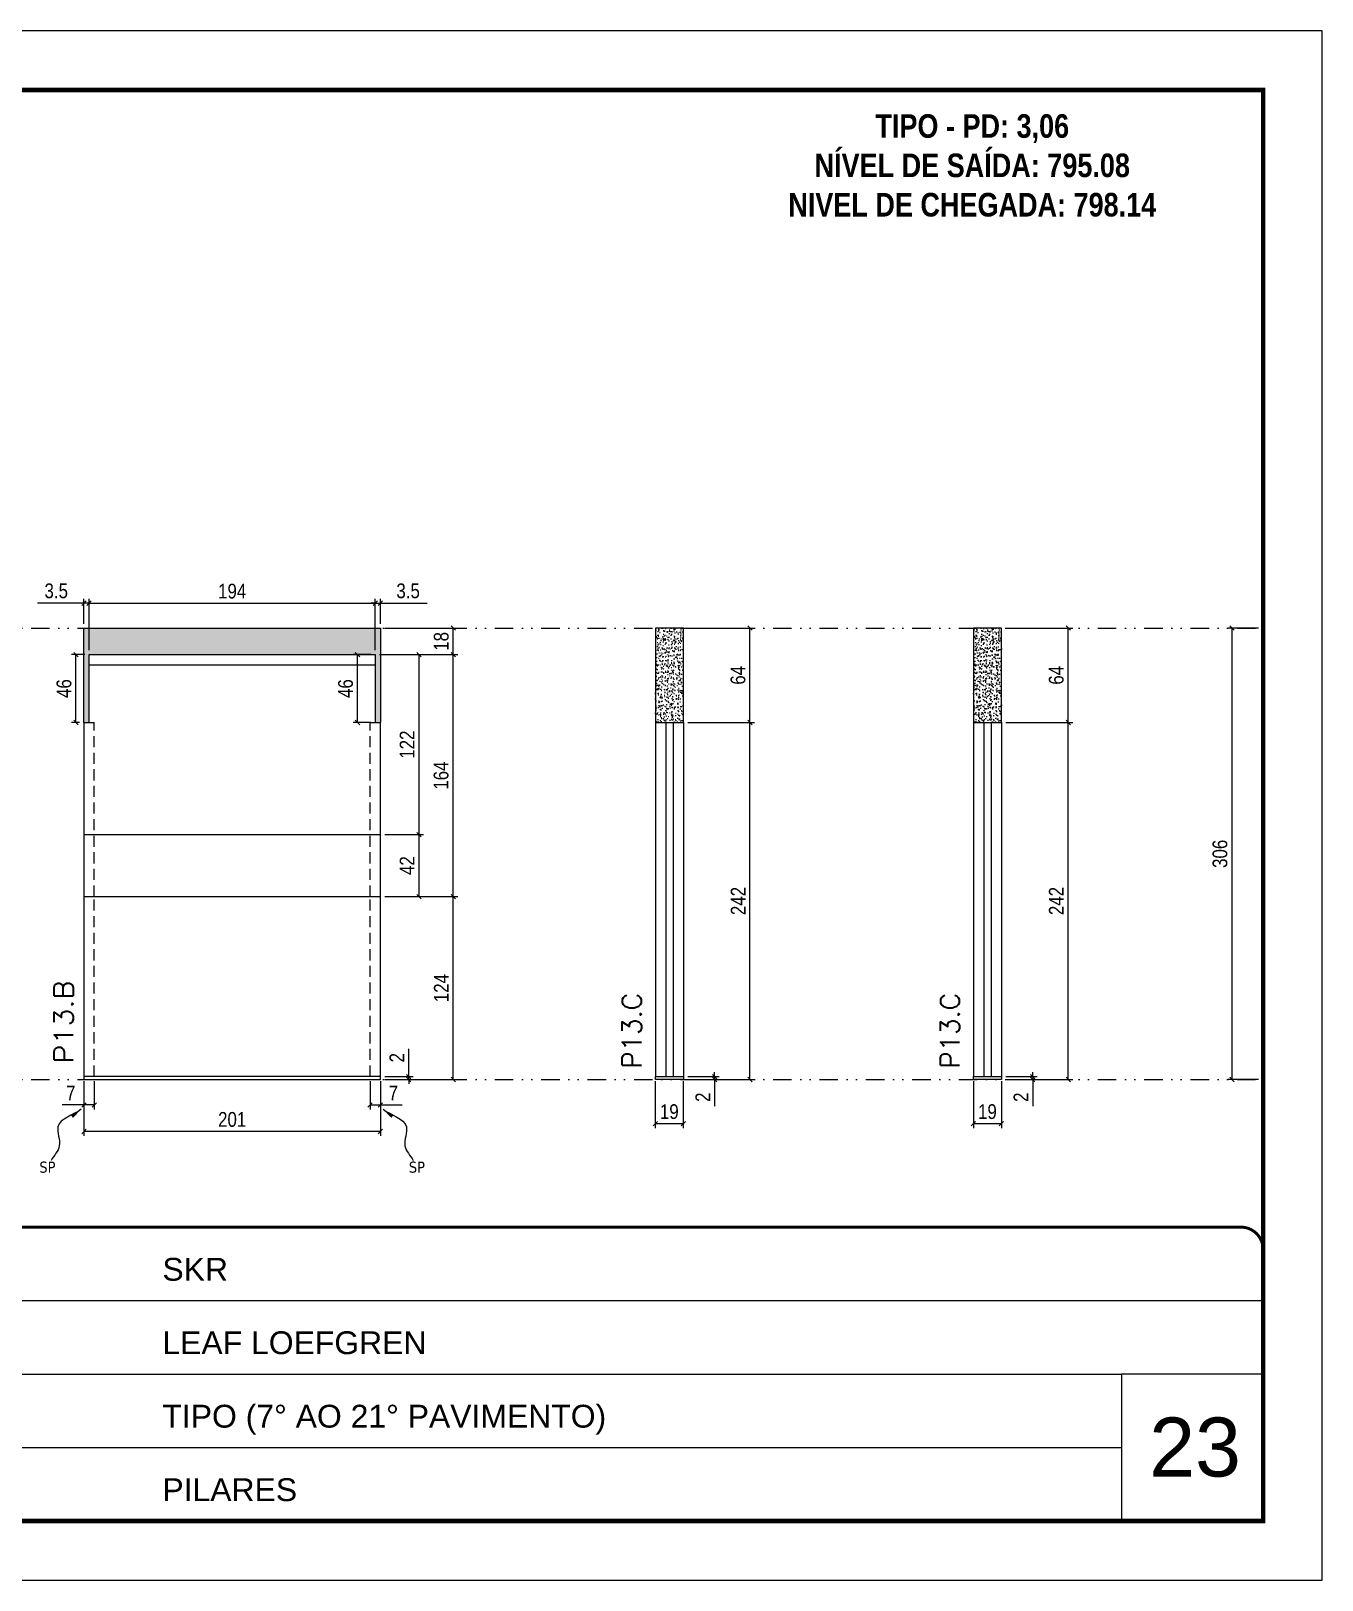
# Model space of a CAD drawing. Extents: x 14400 to 27878, y -21631 to 6985.
# Drawn here: x 18207 to 19082, y 192 to 1242 of the extents above; entities that cross this region are included whole.
import ezdxf

# ---------------------------------------------------------------- set-up
doc = ezdxf.new("R2010")
doc.units = 0
for name, pattern in [('CONTINUO', [0]), ('DASHED', [0.75, 0.5, -0.25]), ('DIVIDE2', [0.625, 0.25, -0.125, 0, -0.125, 0, -0.125]), ('HIDDEN', [0.375, 0.25, -0.125])]:
    doc.linetypes.add(name, pattern=pattern)
for name, color, linetype, lineweight in [('CARIMBO', 255, 'Continuous', 9), ('Folhas', 255, 'Continuous', 9), ('SARRAFO DE PRESSAO', 251, 'DASHED', 9), ('Texto Seção', 7, 'Continuous', 15)]:
    doc.layers.add(name, color=color, linetype=linetype, lineweight=lineweight)
for name, color, linetype in [('COTA', 241, 'Continuous'), ('NOMENCLATURA', 7, 'Continuous'), ('Nível', 160, 'Continuous'), ('Painéis', 200, 'Continuous'), ('SARR_2.2x7', 40, 'Continuous'), ('Sarrafo de Pressão', 42, 'HIDDEN'), ('texto', 7, 'Continuous')]:
    doc.layers.add(name, color=color, linetype=linetype)
doc.styles.add('ARIAL', font='arial.ttf')
doc.styles.add('COTA TECNICA', font='techl___.ttf', dxfattribs={"height": 10})
doc.styles.add('COTA TECNICA-50', font='techl___.ttf', dxfattribs={"height": 10})
doc.styles.add('REGUA-120', font='ROMANS.shx', dxfattribs={"height": 15})
doc.styles.add('ROMANC', font='techb___.ttf', dxfattribs={"height": 2.5})
doc.styles.get("Standard").update_dxf_attribs({"font": 'arial.ttf'})
doc.dimstyles.new('COTA PAINEL-50', dxfattribs={"dimtxt": 10, "dimasz": 3, "dimexe": 3, "dimexo": 3, "dimgap": 3, "dimtad": 1, "dimdec": 1, "dimzin": 12, "dimdsep": 46, "dimtxsty": 'COTA TECNICA-50', "dimblk1": 'OBLIQUE', "dimblk2": 'OBLIQUE', "dimsah": 1, "dimcen": 0.9, "dimclrd": 4, "dimclre": 4, "dimclrt": 240, "dimadec": 1, "dimazin": 3, "dimtfac": 1, "dimtdec": 1, "dimtmove": 0, "dimatfit": 3, "dimfxl": 1, "dimtolj": 1, "dimtzin": 12, "dimarcsym": 0})
doc.dimstyles.new('PAINEL', dxfattribs={"dimtxt": 10, "dimasz": 3, "dimexe": 3, "dimexo": 3, "dimgap": 3, "dimtad": 1, "dimdec": 1, "dimzin": 12, "dimdsep": 46, "dimtxsty": 'COTA TECNICA', "dimblk1": 'OBLIQUE', "dimblk2": 'OBLIQUE', "dimsah": 1, "dimcen": 0.9, "dimclrd": 4, "dimclre": 4, "dimclrt": 240, "dimadec": 1, "dimazin": 3, "dimtfac": 1, "dimtdec": 1, "dimtmove": 0, "dimatfit": 3, "dimfxl": 1, "dimtolj": 1, "dimtzin": 12, "dimarcsym": 0})
doc.dimstyles.get("Standard").update_dxf_attribs({"dimtxt": 0.18, "dimasz": 0.18, "dimexe": 0.18, "dimexo": 0.0625, "dimgap": 0.09, "dimtad": 0, "dimtih": 1, "dimtoh": 1, "dimdec": 4, "dimzin": 0, "dimdsep": 46, "dimtxsty": 'Standard', "dimcen": 0.09, "dimadec": 0, "dimazin": 0, "dimtfac": 1, "dimtdec": 4, "dimtofl": 0, "dimtmove": 0, "dimatfit": 3, "dimfxl": 1, "dimtolj": 1, "dimtzin": 0, "dimarcsym": 0})

# ---------------------------------------------------------------- blocks, each defined once
blk = doc.blocks.new('9999999999')
at = {"color": 30, "linetype": 'CONTINUO'}
for p, q in [((98564.6, 34379.6), (99584, 34379.6)), ((98564.6, 34329.8), (99488, 34329.8)), ((99584, 34329.8), (99488, 34329.8)), ((99488, 34329.8), (99488, 34230.2)), ((98564.6, 34280), (99488, 34280))]:
    blk.add_line(p, q, dxfattribs=at)
at = {"color": 30, "linetype": 'CONTINUO', "const_width": 2}
blk.add_lwpolyline([(99584, 34230.2), (99584, 34414.4, 0.414214), (99569, 34429.4), (98229, 34429.4, 0.414214), (98214, 34414.4), (98214, 34245.2, 0.414214), (98229, 34230.2), (99584, 34230.2)], format="xyb", dxfattribs=at)
at = {"layer": 'Folhas'}
blk.add_lwpolyline([(98139, 34190.2), (99624, 34190.2), (99624, 35240.2), (98139, 35240.2)], close=True, dxfattribs=at)
at = {"layer": 'Folhas', "color": 30, "const_width": 3}
blk.add_lwpolyline([(98214, 34230.2), (99584, 34230.2), (99584, 35200.2), (98214, 35200.2)], close=True, dxfattribs=at)
at = {"color": 7, "linetype": 'Continuous', "ltscale": 5, "style": 'ARIAL'}
for s, height, p in [('SKR', 15.48, (98837.7, 34393.1)), ('LEAF LOEFGREN', 15.483, (98837.7, 34343.3)), ('TIPO (7° AO 21° PAVIMENTO)', 15.483, (98837.7, 34293.5)), ('PILARES', 15.48, (98837.7, 34243.7))]:
    blk.add_text(s, height=height, dxfattribs=at).set_placement(p)
blk = doc.blocks.new('_Oblique')
at = {"color": 0, "linetype": 'ByBlock', "lineweight": -2}
blk.add_line((-0.5, -0.5), (0.5, 0.5), dxfattribs=at)
blk = doc.blocks.new('*D1649')
at = {"layer": 'COTA', "color": 4, "lineweight": -2, "transparency": 16777216}
for p, q in [((18629.9, 530.1), (18629.9, 498.2)), ((18648.9, 530.1), (18648.9, 498.2)), ((18629.9, 501.2), (18648.9, 501.2))]:
    blk.add_line(p, q, dxfattribs=at)
at = {"layer": 'Defpoints', "color": 0, "transparency": 16777216}
for p in [(18629.9, 533.1), (18648.9, 533.1), (18648.9, 501.2)]:
    blk.add_point(p, dxfattribs=at)
at = {"layer": 'COTA', "color": 4, "lineweight": -2, "transparency": 16777216, "xscale": 3, "yscale": 3, "zscale": 3, "rotation": 180}
blk.add_blockref('_Oblique', (18629.9, 501.2), dxfattribs=at)
at = {"layer": 'COTA', "color": 4, "lineweight": -2, "transparency": 16777216, "xscale": 3, "yscale": 3, "zscale": 3}
blk.add_blockref('_Oblique', (18648.9, 501.2), dxfattribs=at)
at = {"layer": 'COTA', "color": 240, "transparency": 16777216, "insert": (18639.4, 509.3), "char_height": 10, "attachment_point": 5, "style": 'COTA TECNICA'}
blk.add_mtext('\\A1;19', dxfattribs=at)
blk = doc.blocks.new('*D1650')
at = {"layer": 'COTA', "color": 4, "lineweight": -2, "transparency": 16777216}
for p, q in [((18670.1, 533.1), (18670.1, 536.1)), ((18651.9, 533.1), (18673.1, 533.1)), ((18651.9, 531.1), (18673.1, 531.1)), ((18670.1, 533.1), (18670.1, 531.1)), ((18670.1, 531.1), (18670.1, 513))]:
    blk.add_line(p, q, dxfattribs=at)
at = {"layer": 'Defpoints', "color": 0, "transparency": 16777216}
for p in [(18648.9, 533.1), (18648.9, 531.1), (18670.1, 533.1)]:
    blk.add_point(p, dxfattribs=at)
at = {"layer": 'COTA', "color": 4, "lineweight": -2, "transparency": 16777216, "xscale": 3, "yscale": 3, "zscale": 3}
for p, rotation in [((18670.1, 533.1), 270), ((18670.1, 531.1), 90)]:
    blk.add_blockref('_Oblique', p, dxfattribs=dict(at, rotation=rotation))
at = {"layer": 'COTA', "color": 240, "transparency": 16777216, "insert": (18662.1, 519.1), "char_height": 10, "attachment_point": 5, "rotation": 90, "style": 'COTA TECNICA-50'}
blk.add_mtext('\\A1;2', dxfattribs=at)
blk = doc.blocks.new('*D1651')
at = {"layer": 'COTA', "color": 4, "lineweight": -2, "transparency": 16777216}
for p, q in [((18651.9, 773.1), (18697.1, 773.1)), ((18694.1, 531.1), (18694.1, 773.1)), ((18651.9, 531.1), (18697.1, 531.1))]:
    blk.add_line(p, q, dxfattribs=at)
at = {"layer": 'Defpoints', "color": 0, "transparency": 16777216}
for p in [(18648.9, 773.1), (18694.1, 773.1), (18648.9, 531.1)]:
    blk.add_point(p, dxfattribs=at)
at = {"layer": 'COTA', "color": 4, "lineweight": -2, "transparency": 16777216, "xscale": 3, "yscale": 3, "zscale": 3}
for p, rotation in [((18694.1, 773.1), 90), ((18694.1, 531.1), 270)]:
    blk.add_blockref('_Oblique', p, dxfattribs=dict(at, rotation=rotation))
at = {"layer": 'COTA', "color": 240, "transparency": 16777216, "insert": (18686.1, 652.1), "char_height": 10, "attachment_point": 5, "rotation": 90, "style": 'COTA TECNICA-50'}
blk.add_mtext('\\A1;242', dxfattribs=at)
blk = doc.blocks.new('*D1656')
at = {"layer": 'COTA', "color": 4, "lineweight": -2, "transparency": 16777216}
for p, q in [((18651.9, 837.1), (18697.1, 837.1)), ((18694.1, 773.1), (18694.1, 837.1)), ((18651.9, 773.1), (18697.1, 773.1))]:
    blk.add_line(p, q, dxfattribs=at)
at = {"layer": 'Defpoints', "color": 0, "transparency": 16777216}
for p in [(18648.9, 837.1), (18694.1, 837.1), (18648.9, 773.1)]:
    blk.add_point(p, dxfattribs=at)
at = {"layer": 'COTA', "color": 4, "lineweight": -2, "transparency": 16777216, "xscale": 3, "yscale": 3, "zscale": 3}
for p, rotation in [((18694.1, 837.1), 90), ((18694.1, 773.1), 270)]:
    blk.add_blockref('_Oblique', p, dxfattribs=dict(at, rotation=rotation))
at = {"layer": 'COTA', "color": 240, "transparency": 16777216, "insert": (18686, 805.1), "char_height": 10, "attachment_point": 5, "rotation": 90, "style": 'COTA TECNICA'}
blk.add_mtext('\\A1;64', dxfattribs=at)
blk = doc.blocks.new('*D1653')
at = {"layer": 'COTA', "color": 4, "lineweight": -2, "transparency": 16777216}
for p, q in [((18845.6, 530.1), (18845.6, 498.2)), ((18864.6, 530.1), (18864.6, 498.2)), ((18845.6, 501.2), (18864.6, 501.2))]:
    blk.add_line(p, q, dxfattribs=at)
at = {"layer": 'Defpoints', "color": 0, "transparency": 16777216}
for p in [(18845.6, 533.1), (18864.6, 533.1), (18864.6, 501.2)]:
    blk.add_point(p, dxfattribs=at)
at = {"layer": 'COTA', "color": 4, "lineweight": -2, "transparency": 16777216, "xscale": 3, "yscale": 3, "zscale": 3, "rotation": 180}
blk.add_blockref('_Oblique', (18845.6, 501.2), dxfattribs=at)
at = {"layer": 'COTA', "color": 4, "lineweight": -2, "transparency": 16777216, "xscale": 3, "yscale": 3, "zscale": 3}
blk.add_blockref('_Oblique', (18864.6, 501.2), dxfattribs=at)
at = {"layer": 'COTA', "color": 240, "transparency": 16777216, "insert": (18855.1, 509.3), "char_height": 10, "attachment_point": 5, "style": 'COTA TECNICA'}
blk.add_mtext('\\A1;19', dxfattribs=at)
blk = doc.blocks.new('*D1654')
at = {"layer": 'COTA', "color": 4, "lineweight": -2, "transparency": 16777216}
for p, q in [((18885.8, 533.1), (18885.8, 536.1)), ((18867.6, 533.1), (18888.8, 533.1)), ((18867.6, 531.1), (18888.8, 531.1)), ((18885.8, 533.1), (18885.8, 531.1)), ((18885.8, 531.1), (18885.8, 513))]:
    blk.add_line(p, q, dxfattribs=at)
at = {"layer": 'Defpoints', "color": 0, "transparency": 16777216}
for p in [(18864.6, 533.1), (18864.6, 531.1), (18885.8, 533.1)]:
    blk.add_point(p, dxfattribs=at)
at = {"layer": 'COTA', "color": 4, "lineweight": -2, "transparency": 16777216, "xscale": 3, "yscale": 3, "zscale": 3}
for p, rotation in [((18885.8, 533.1), 270), ((18885.8, 531.1), 90)]:
    blk.add_blockref('_Oblique', p, dxfattribs=dict(at, rotation=rotation))
at = {"layer": 'COTA', "color": 240, "transparency": 16777216, "insert": (18877.8, 519.1), "char_height": 10, "attachment_point": 5, "rotation": 90, "style": 'COTA TECNICA-50'}
blk.add_mtext('\\A1;2', dxfattribs=at)
blk = doc.blocks.new('*D1655')
at = {"layer": 'COTA', "color": 4, "lineweight": -2, "transparency": 16777216}
for p, q in [((18867.6, 773.1), (18912.9, 773.1)), ((18909.9, 531.1), (18909.9, 773.1)), ((18867.6, 531.1), (18912.9, 531.1))]:
    blk.add_line(p, q, dxfattribs=at)
at = {"layer": 'Defpoints', "color": 0, "transparency": 16777216}
for p in [(18864.6, 773.1), (18909.9, 773.1), (18864.6, 531.1)]:
    blk.add_point(p, dxfattribs=at)
at = {"layer": 'COTA', "color": 4, "lineweight": -2, "transparency": 16777216, "xscale": 3, "yscale": 3, "zscale": 3}
for p, rotation in [((18909.9, 773.1), 90), ((18909.9, 531.1), 270)]:
    blk.add_blockref('_Oblique', p, dxfattribs=dict(at, rotation=rotation))
at = {"layer": 'COTA', "color": 240, "transparency": 16777216, "insert": (18901.8, 652.1), "char_height": 10, "attachment_point": 5, "rotation": 90, "style": 'COTA TECNICA-50'}
blk.add_mtext('\\A1;242', dxfattribs=at)
blk = doc.blocks.new('*D1658')
at = {"layer": 'COTA', "color": 4, "lineweight": -2, "transparency": 16777216}
for p, q in [((18867.6, 837.1), (18912.9, 837.1)), ((18909.9, 773.1), (18909.9, 837.1)), ((18867.6, 773.1), (18912.9, 773.1))]:
    blk.add_line(p, q, dxfattribs=at)
at = {"layer": 'Defpoints', "color": 0, "transparency": 16777216}
for p in [(18864.6, 837.1), (18909.9, 837.1), (18864.6, 773.1)]:
    blk.add_point(p, dxfattribs=at)
at = {"layer": 'COTA', "color": 4, "lineweight": -2, "transparency": 16777216, "xscale": 3, "yscale": 3, "zscale": 3}
for p, rotation in [((18909.9, 837.1), 90), ((18909.9, 773.1), 270)]:
    blk.add_blockref('_Oblique', p, dxfattribs=dict(at, rotation=rotation))
at = {"layer": 'COTA', "color": 240, "transparency": 16777216, "insert": (18901.8, 805.1), "char_height": 10, "attachment_point": 5, "rotation": 90, "style": 'COTA TECNICA'}
blk.add_mtext('\\A1;64', dxfattribs=at)
blk = doc.blocks.new('*D1659')
at = {"layer": 'COTA', "color": 4, "lineweight": -2, "transparency": 16777216}
for p, q in [((19039, 837.1), (19018, 837.1)), ((19021, 531.1), (19021, 837.1)), ((19039, 531.1), (19018, 531.1))]:
    blk.add_line(p, q, dxfattribs=at)
at = {"layer": 'Defpoints', "color": 0, "transparency": 16777216}
for p in [(19021, 837.1), (19042, 837.1), (19042, 531.1)]:
    blk.add_point(p, dxfattribs=at)
at = {"layer": 'COTA', "color": 4, "lineweight": -2, "transparency": 16777216, "xscale": 3, "yscale": 3, "zscale": 3}
for p, rotation in [((19021, 837.1), 90), ((19021, 531.1), 270)]:
    blk.add_blockref('_Oblique', p, dxfattribs=dict(at, rotation=rotation))
at = {"layer": 'COTA', "color": 240, "transparency": 16777216, "insert": (19012.8, 684.1), "char_height": 10, "attachment_point": 5, "rotation": 90, "style": 'COTA TECNICA'}
blk.add_mtext('\\A1;306', dxfattribs=at)
blk = doc.blocks.new('*D1660')
at = {"layer": 'COTA', "color": 4, "lineweight": -2, "transparency": 16777216}
for p, q in [((18242.5, 530.1), (18242.5, 492.9)), ((18443.5, 530.1), (18443.5, 492.9)), ((18443.5, 495.9), (18242.5, 495.9))]:
    blk.add_line(p, q, dxfattribs=at)
at = {"layer": 'Defpoints', "color": 0, "transparency": 16777216}
for p in [(18242.5, 533.1), (18443.5, 533.1), (18242.5, 495.9)]:
    blk.add_point(p, dxfattribs=at)
at = {"layer": 'COTA', "color": 4, "lineweight": -2, "transparency": 16777216, "xscale": 3, "yscale": 3, "zscale": 3, "rotation": 180}
blk.add_blockref('_Oblique', (18242.5, 495.9), dxfattribs=at)
at = {"layer": 'COTA', "color": 4, "lineweight": -2, "transparency": 16777216, "xscale": 3, "yscale": 3, "zscale": 3}
blk.add_blockref('_Oblique', (18443.5, 495.9), dxfattribs=at)
at = {"layer": 'COTA', "color": 240, "transparency": 16777216, "insert": (18343, 504), "char_height": 10, "attachment_point": 5, "style": 'COTA TECNICA'}
blk.add_mtext('\\A1;201', dxfattribs=at)
blk = doc.blocks.new('*D1661')
at = {"layer": 'COTA', "color": 4, "lineweight": -2, "transparency": 16777216}
for p, q in [((18436.5, 530.1), (18436.5, 510.9)), ((18443.5, 528.1), (18443.5, 510.9)), ((18436.5, 513.9), (18443.5, 513.9)), ((18443.5, 513.9), (18458.2, 513.9))]:
    blk.add_line(p, q, dxfattribs=at)
at = {"layer": 'Defpoints', "color": 0, "transparency": 16777216}
for p in [(18436.5, 533.1), (18443.5, 531.1), (18443.5, 513.9)]:
    blk.add_point(p, dxfattribs=at)
at = {"layer": 'COTA', "color": 4, "lineweight": -2, "transparency": 16777216, "xscale": 3, "yscale": 3, "zscale": 3, "rotation": 180}
blk.add_blockref('_Oblique', (18436.5, 513.9), dxfattribs=at)
at = {"layer": 'COTA', "color": 4, "lineweight": -2, "transparency": 16777216, "xscale": 3, "yscale": 3, "zscale": 3}
blk.add_blockref('_Oblique', (18443.5, 513.9), dxfattribs=at)
at = {"layer": 'COTA', "color": 240, "transparency": 16777216, "insert": (18452.3, 522), "char_height": 10, "attachment_point": 5, "style": 'COTA TECNICA-50'}
blk.add_mtext('\\A1;7', dxfattribs=at)
blk = doc.blocks.new('*D1662')
at = {"layer": 'COTA', "color": 4, "lineweight": -2, "transparency": 16777216}
for p, q in [((18462.7, 533.1), (18462.7, 551.9)), ((18446.5, 533.1), (18465.7, 533.1)), ((18446.5, 531.1), (18465.7, 531.1)), ((18462.7, 531.1), (18462.7, 533.1)), ((18462.7, 531.1), (18462.7, 528.1))]:
    blk.add_line(p, q, dxfattribs=at)
at = {"layer": 'Defpoints', "color": 0, "transparency": 16777216}
for p in [(18443.5, 533.1), (18443.5, 531.1), (18462.7, 531.1)]:
    blk.add_point(p, dxfattribs=at)
at = {"layer": 'COTA', "color": 4, "lineweight": -2, "transparency": 16777216, "xscale": 3, "yscale": 3, "zscale": 3}
for p, rotation in [((18462.7, 533.1), 270), ((18462.7, 531.1), 90)]:
    blk.add_blockref('_Oblique', p, dxfattribs=dict(at, rotation=rotation))
at = {"layer": 'COTA', "color": 240, "transparency": 16777216, "insert": (18454.7, 545.9), "char_height": 10, "attachment_point": 5, "rotation": 90, "style": 'COTA TECNICA-50'}
blk.add_mtext('\\A1;2', dxfattribs=at)
blk = doc.blocks.new('*D1663')
at = {"layer": 'COTA', "color": 4, "lineweight": -2, "transparency": 16777216}
for p, q in [((18443, 819.1), (18495.9, 819.1)), ((18492.9, 655.1), (18492.9, 819.1)), ((18446.5, 655.1), (18495.9, 655.1))]:
    blk.add_line(p, q, dxfattribs=at)
at = {"layer": 'Defpoints', "color": 0, "transparency": 16777216}
for p in [(18440, 819.1), (18492.9, 819.1), (18443.5, 655.1)]:
    blk.add_point(p, dxfattribs=at)
at = {"layer": 'COTA', "color": 4, "lineweight": -2, "transparency": 16777216, "xscale": 3, "yscale": 3, "zscale": 3}
for p, rotation in [((18492.9, 819.1), 90), ((18492.9, 655.1), 270)]:
    blk.add_blockref('_Oblique', p, dxfattribs=dict(at, rotation=rotation))
at = {"layer": 'COTA', "color": 240, "transparency": 16777216, "insert": (18484.7, 737.1), "char_height": 10, "attachment_point": 5, "rotation": 90, "style": 'COTA TECNICA-50'}
blk.add_mtext('\\A1;164', dxfattribs=at)
blk = doc.blocks.new('*D1664')
at = {"layer": 'COTA', "color": 4, "linetype": 'ByBlock', "lineweight": -2, "transparency": 16777216}
for p, q in [((18446.5, 655.1), (18495.9, 655.1)), ((18492.9, 531.1), (18492.9, 655.1)), ((18446.5, 531.1), (18495.9, 531.1))]:
    blk.add_line(p, q, dxfattribs=at)
at = {"layer": 'Defpoints', "color": 0, "linetype": 'ByBlock', "transparency": 16777216}
for p in [(18443.5, 655.1), (18492.9, 655.1), (18443.5, 531.1)]:
    blk.add_point(p, dxfattribs=at)
at = {"layer": 'COTA', "color": 4, "linetype": 'ByBlock', "lineweight": -2, "transparency": 16777216, "xscale": 3, "yscale": 3, "zscale": 3}
for p, rotation in [((18492.9, 655.1), 90), ((18492.9, 531.1), 270)]:
    blk.add_blockref('_Oblique', p, dxfattribs=dict(at, rotation=rotation))
at = {"layer": 'COTA', "color": 240, "linetype": 'ByBlock', "transparency": 16777216, "insert": (18484.8, 593.1), "char_height": 10, "attachment_point": 5, "rotation": 90, "style": 'COTA TECNICA'}
blk.add_mtext('\\A1;124', dxfattribs=at)
blk = doc.blocks.new('*D1665')
at = {"layer": 'COTA', "color": 4, "lineweight": -2, "transparency": 16777216}
for p, q in [((18242.5, 528.1), (18242.5, 510.9)), ((18249.5, 530.1), (18249.5, 510.9)), ((18242.5, 513.9), (18227.8, 513.9)), ((18249.5, 513.9), (18242.5, 513.9))]:
    blk.add_line(p, q, dxfattribs=at)
at = {"layer": 'Defpoints', "color": 0, "transparency": 16777216}
for p in [(18242.5, 531.1), (18249.5, 533.1), (18242.5, 513.9)]:
    blk.add_point(p, dxfattribs=at)
at = {"layer": 'COTA', "color": 4, "lineweight": -2, "transparency": 16777216, "xscale": 3, "yscale": 3, "zscale": 3, "rotation": 180}
blk.add_blockref('_Oblique', (18242.5, 513.9), dxfattribs=at)
at = {"layer": 'COTA', "color": 4, "lineweight": -2, "transparency": 16777216, "xscale": 3, "yscale": 3, "zscale": 3}
blk.add_blockref('_Oblique', (18249.5, 513.9), dxfattribs=at)
at = {"layer": 'COTA', "color": 240, "transparency": 16777216, "insert": (18233.6, 522), "char_height": 10, "attachment_point": 5, "style": 'COTA TECNICA-50'}
blk.add_mtext('\\A1;7', dxfattribs=at)
blk = doc.blocks.new('*D1666')
at = {"layer": 'COTA', "color": 4, "lineweight": -2, "transparency": 16777216}
for p, q in [((18446.5, 837.1), (18495.9, 837.1)), ((18492.9, 819.1), (18492.9, 837.1)), ((18443, 819.1), (18495.9, 819.1))]:
    blk.add_line(p, q, dxfattribs=at)
at = {"layer": 'Defpoints', "color": 0, "transparency": 16777216}
for p in [(18443.5, 837.1), (18492.9, 837.1), (18440, 819.1)]:
    blk.add_point(p, dxfattribs=at)
at = {"layer": 'COTA', "color": 4, "lineweight": -2, "transparency": 16777216, "xscale": 3, "yscale": 3, "zscale": 3}
for p, rotation in [((18492.9, 837.1), 90), ((18492.9, 819.1), 270)]:
    blk.add_blockref('_Oblique', p, dxfattribs=dict(at, rotation=rotation))
at = {"layer": 'COTA', "color": 240, "transparency": 16777216, "insert": (18484.8, 828.1), "char_height": 10, "attachment_point": 5, "rotation": 90, "style": 'COTA TECNICA'}
blk.add_mtext('\\A1;18', dxfattribs=at)
blk = doc.blocks.new('*D2910')
at = {"layer": 'COTA', "color": 4, "lineweight": -2, "transparency": 16777216}
for p, q in [((18446.5, 697.1), (18472.7, 697.1)), ((18469.7, 655.1), (18469.7, 697.1)), ((18446.5, 655.1), (18472.7, 655.1))]:
    blk.add_line(p, q, dxfattribs=at)
at = {"layer": 'Defpoints', "color": 0, "transparency": 16777216}
for p in [(18443.5, 697.1), (18469.7, 697.1), (18443.5, 655.1)]:
    blk.add_point(p, dxfattribs=at)
at = {"layer": 'COTA', "color": 4, "lineweight": -2, "transparency": 16777216, "xscale": 3, "yscale": 3, "zscale": 3}
for p, rotation in [((18469.7, 697.1), 90), ((18469.7, 655.1), 270)]:
    blk.add_blockref('_Oblique', p, dxfattribs=dict(at, rotation=rotation))
at = {"layer": 'COTA', "color": 240, "transparency": 16777216, "insert": (18461.6, 676.1), "char_height": 10, "attachment_point": 5, "rotation": 90, "style": 'COTA TECNICA'}
blk.add_mtext('\\A1;42', dxfattribs=at)
blk = doc.blocks.new('*D2911')
at = {"layer": 'COTA', "color": 4, "lineweight": -2, "transparency": 16777216}
for p, q in [((18443, 819.1), (18472.7, 819.1)), ((18469.7, 697.1), (18469.7, 819.1)), ((18446.5, 697.1), (18472.7, 697.1))]:
    blk.add_line(p, q, dxfattribs=at)
at = {"layer": 'Defpoints', "color": 0, "transparency": 16777216}
for p in [(18440, 819.1), (18469.7, 819.1), (18443.5, 697.1)]:
    blk.add_point(p, dxfattribs=at)
at = {"layer": 'COTA', "color": 4, "lineweight": -2, "transparency": 16777216, "xscale": 3, "yscale": 3, "zscale": 3}
for p, rotation in [((18469.7, 819.1), 90), ((18469.7, 697.1), 270)]:
    blk.add_blockref('_Oblique', p, dxfattribs=dict(at, rotation=rotation))
at = {"layer": 'COTA', "color": 240, "transparency": 16777216, "insert": (18461.6, 758.1), "char_height": 10, "attachment_point": 5, "rotation": 90, "style": 'COTA TECNICA'}
blk.add_mtext('\\A1;122', dxfattribs=at)
blk = doc.blocks.new('*D2912')
at = {"layer": 'COTA', "color": 4, "lineweight": -2, "transparency": 16777216}
for p, q in [((18242.5, 854), (18210.9, 854)), ((18242.5, 840.1), (18242.5, 857)), ((18246, 854), (18242.5, 854)), ((18246, 822.1), (18246, 857)), ((18246, 854), (18249, 854))]:
    blk.add_line(p, q, dxfattribs=at)
at = {"layer": 'Defpoints', "color": 0, "transparency": 16777216}
for p in [(18242.5, 854), (18242.5, 837.1), (18246, 819.1)]:
    blk.add_point(p, dxfattribs=at)
at = {"layer": 'COTA', "color": 4, "lineweight": -2, "transparency": 16777216, "xscale": 3, "yscale": 3, "zscale": 3}
blk.add_blockref('_Oblique', (18242.5, 854), dxfattribs=at)
at = {"layer": 'COTA', "color": 4, "lineweight": -2, "transparency": 16777216, "xscale": 3, "yscale": 3, "zscale": 3, "rotation": 180}
blk.add_blockref('_Oblique', (18246, 854), dxfattribs=at)
at = {"layer": 'COTA', "color": 240, "transparency": 16777216, "insert": (18223.7, 862.3), "char_height": 10, "attachment_point": 5, "style": 'COTA TECNICA'}
blk.add_mtext('\\A1;3.5', dxfattribs=at)
blk = doc.blocks.new('*D2913')
at = {"layer": 'COTA', "color": 4, "lineweight": -2, "transparency": 16777216}
for p, q in [((18440, 854), (18437, 854)), ((18440, 822.1), (18440, 857)), ((18440, 854), (18443.5, 854)), ((18443.5, 840.1), (18443.5, 857)), ((18443.5, 854), (18475.1, 854))]:
    blk.add_line(p, q, dxfattribs=at)
at = {"layer": 'Defpoints', "color": 0, "transparency": 16777216}
for p in [(18443.5, 854), (18443.5, 837.1), (18440, 819.1)]:
    blk.add_point(p, dxfattribs=at)
at = {"layer": 'COTA', "color": 4, "lineweight": -2, "transparency": 16777216, "xscale": 3, "yscale": 3, "zscale": 3}
blk.add_blockref('_Oblique', (18440, 854), dxfattribs=at)
at = {"layer": 'COTA', "color": 4, "lineweight": -2, "transparency": 16777216, "xscale": 3, "yscale": 3, "zscale": 3, "rotation": 180}
blk.add_blockref('_Oblique', (18443.5, 854), dxfattribs=at)
at = {"layer": 'COTA', "color": 240, "transparency": 16777216, "insert": (18462.3, 862.3), "char_height": 10, "attachment_point": 5, "style": 'COTA TECNICA'}
blk.add_mtext('\\A1;3.5', dxfattribs=at)
blk = doc.blocks.new('*D2914')
at = {"layer": 'COTA', "color": 4, "lineweight": -2, "transparency": 16777216}
for p, q in [((18246, 822.1), (18246, 857)), ((18246, 854), (18440, 854)), ((18440, 822.1), (18440, 857))]:
    blk.add_line(p, q, dxfattribs=at)
at = {"layer": 'Defpoints', "color": 0, "transparency": 16777216}
for p in [(18440, 854), (18246, 819.1), (18440, 819.1)]:
    blk.add_point(p, dxfattribs=at)
at = {"layer": 'COTA', "color": 4, "lineweight": -2, "transparency": 16777216, "xscale": 3, "yscale": 3, "zscale": 3, "rotation": 180}
blk.add_blockref('_Oblique', (18246, 854), dxfattribs=at)
at = {"layer": 'COTA', "color": 4, "lineweight": -2, "transparency": 16777216, "xscale": 3, "yscale": 3, "zscale": 3}
blk.add_blockref('_Oblique', (18440, 854), dxfattribs=at)
at = {"layer": 'COTA', "color": 240, "transparency": 16777216, "insert": (18343, 862.1), "char_height": 10, "attachment_point": 5, "style": 'COTA TECNICA'}
blk.add_mtext('\\A1;194', dxfattribs=at)
blk = doc.blocks.new('*D2915')
at = {"layer": 'COTA', "color": 4, "lineweight": -2, "transparency": 16777216}
for p, q in [((18243, 819.1), (18234.1, 819.1)), ((18237.1, 773.1), (18237.1, 819.1)), ((18239.5, 773.1), (18234.1, 773.1))]:
    blk.add_line(p, q, dxfattribs=at)
at = {"layer": 'Defpoints', "color": 0, "transparency": 16777216}
for p in [(18237.1, 819.1), (18246, 819.1), (18242.5, 773.1)]:
    blk.add_point(p, dxfattribs=at)
at = {"layer": 'COTA', "color": 4, "lineweight": -2, "transparency": 16777216, "xscale": 3, "yscale": 3, "zscale": 3}
for p, rotation in [((18237.1, 819.1), 90), ((18237.1, 773.1), 270)]:
    blk.add_blockref('_Oblique', p, dxfattribs=dict(at, rotation=rotation))
at = {"layer": 'COTA', "color": 240, "transparency": 16777216, "insert": (18229, 796.1), "char_height": 10, "attachment_point": 5, "rotation": 90, "style": 'COTA TECNICA'}
blk.add_mtext('\\A1;46', dxfattribs=at)
blk = doc.blocks.new('*D2916')
at = {"layer": 'COTA', "color": 4, "lineweight": -2, "transparency": 16777216}
for p, q in [((18437, 819.1), (18425, 819.1)), ((18428, 773.1), (18428, 819.1)), ((18437, 773.1), (18425, 773.1))]:
    blk.add_line(p, q, dxfattribs=at)
at = {"layer": 'Defpoints', "color": 0, "transparency": 16777216}
for p in [(18428, 819.1), (18440, 819.1), (18440, 773.1)]:
    blk.add_point(p, dxfattribs=at)
at = {"layer": 'COTA', "color": 4, "lineweight": -2, "transparency": 16777216, "xscale": 3, "yscale": 3, "zscale": 3}
for p, rotation in [((18428, 819.1), 90), ((18428, 773.1), 270)]:
    blk.add_blockref('_Oblique', p, dxfattribs=dict(at, rotation=rotation))
at = {"layer": 'COTA', "color": 240, "transparency": 16777216, "insert": (18419.9, 796.1), "char_height": 10, "attachment_point": 5, "rotation": 90, "style": 'COTA TECNICA'}
blk.add_mtext('\\A1;46', dxfattribs=at)

msp = doc.modelspace()

# ---------------------------------------------------------------- hatches: boundary and pattern name
at = {"layer": 'COTA'}
h = msp.add_hatch(dxfattribs=at)
h.set_pattern_fill('AR-CONC', color=256, scale=0.03)
h.paths.add_polyline_path([(18443.483, 837.135), (18242.483, 837.135), (18242.483, 773.135), (18245.983, 773.135), (18245.983, 819.135), (18439.983, 819.135), (18439.983, 773.135), (18443.483, 773.135)])
h = msp.add_hatch(dxfattribs=at)
h.set_pattern_fill('AR-CONC', color=256, scale=0.03)
h.set_pattern_definition([(50, (3177.5, -2352.15), (5.4655401, -0.4781726), [0.5715, -6.2865]), (355, (3177.5, -2352.15), (-1.0573026, 5.7317054), [0.4572, -5.0292175]), (100.451445, (3177.9555, -2352.19), (4.4082374, 5.2535326), [0.4857003, -5.3427073]), (46.1842, (3177.5, -2350.626), (8.1323712, -1.2612698), [0.85725, -9.42975]), (96.63556, (3178.178, -2350.731), (7.122124, 7.4227837), [0.7285507, -8.0140682]), (351.18415, (3177.5, -2350.626), (7.122124, 7.4227837), [0.685799, -7.543792]), (21, (3178.262, -2351.007), (4.5484317, -3.067956), [0.5715, -6.2865]), (326, (3178.262, -2351.007), (1.8540609, 5.525639), [0.4572, -5.0292]), (71.451445, (3178.641, -2351.263), (6.4024926, 2.457683), [0.4857003, -5.3426981]), (37.5, (3177.5, -2352.1502), (0.0926581, 2.53665117), [0, -4.96824, 0, -5.1054, 0, -5.04825]), (7.5, (3177.5, -2352.1502), (2.00458988, 3.00541724), [0, -2.91084, 0, -4.85394, 0, -1.92405]), (327.5, (3175.8007, -2352.1502), (4.06771786, -0.17186232), [0, -1.905, 0, -5.9436, 0, -7.8867]), (317.5, (3175.0387, -2352.1502), (4.44387544, 0.7627947), [0, -2.4765, 0, -3.94716, 0, -5.6007])])
h.paths.add_polyline_path([(18629.934, 773.135), (18648.934, 773.135), (18648.934, 837.135), (18629.934, 837.135)])
h = msp.add_hatch(dxfattribs=at)
h.set_pattern_fill('AR-CONC', color=256, scale=0.03)
h.set_pattern_definition([(50, (3393.215, -2352.15), (5.4655401, -0.4781726), [0.5715, -6.2865]), (355, (3393.215, -2352.15), (-1.0573026, 5.7317054), [0.4572, -5.0292175]), (100.451445, (3393.67, -2352.19), (4.4082374, 5.2535326), [0.4857003, -5.3427073]), (46.1842, (3393.215, -2350.626), (8.1323712, -1.2612698), [0.85725, -9.42975]), (96.63556, (3393.8925, -2350.731), (7.122124, 7.4227837), [0.7285507, -8.0140682]), (351.18415, (3393.215, -2350.626), (7.122124, 7.4227837), [0.685799, -7.543792]), (21, (3393.977, -2351.007), (4.5484317, -3.067956), [0.5715, -6.2865]), (326, (3393.977, -2351.007), (1.8540609, 5.525639), [0.4572, -5.0292]), (71.451445, (3394.356, -2351.263), (6.4024926, 2.457683), [0.4857003, -5.3426981]), (37.5, (3393.2148, -2352.1502), (0.0926581, 2.53665117), [0, -4.96824, 0, -5.1054, 0, -5.04825]), (7.5, (3393.2148, -2352.1502), (2.00458988, 3.00541724), [0, -2.91084, 0, -4.85394, 0, -1.92405]), (327.5, (3391.5155, -2352.1502), (4.06771786, -0.17186232), [0, -1.905, 0, -5.9436, 0, -7.8867]), (317.5, (3390.7535, -2352.1502), (4.44387544, 0.7627947), [0, -2.4765, 0, -3.94716, 0, -5.6007])])
h.paths.add_polyline_path([(18845.649, 773.135), (18864.649, 773.135), (18864.649, 837.135), (18845.649, 837.135)])

# ---------------------------------------------------------------- linework, layer by layer
for p, q in [((18242.483, 773.135), (18242.483, 837.135)), ((18242.483, 837.135), (18443.483, 837.135)), ((18443.483, 837.135), (18443.483, 773.135))]:
    msp.add_line(p, q, dxfattribs=at)
for points in [[(18629.934, 773.135), (18648.934, 773.135), (18648.934, 837.135), (18629.934, 837.135)], [(18845.649, 773.135), (18864.649, 773.135), (18864.649, 837.135), (18845.649, 837.135)]]:
    msp.add_lwpolyline(points, close=True, dxfattribs=at)
at = {"layer": 'Nível', "color": 4, "linetype": 'DIVIDE2', "ltscale": 50}
for p, q in [((17671.967, 837.135), (19041.967, 837.135)), ((17671.967, 531.135), (19041.967, 531.135))]:
    msp.add_line(p, q, dxfattribs=at)
at = {"layer": 'Painéis'}
for p, q in [((18245.983, 819.135), (18439.983, 819.135)), ((18245.983, 773.135), (18245.983, 819.135)), ((18439.983, 819.135), (18439.983, 773.135)), ((18242.483, 773.135), (18242.483, 533.135)), ((18242.483, 773.135), (18249.483, 773.135)), ((18436.483, 773.135), (18443.483, 773.135)), ((18443.483, 533.135), (18443.483, 773.135)), ((18629.934, 773.135), (18629.934, 533.135)), ((18629.934, 773.135), (18648.934, 773.135)), ((18648.934, 773.135), (18648.934, 533.135)), ((18845.649, 773.135), (18845.649, 533.135)), ((18845.649, 773.135), (18864.649, 773.135)), ((18864.649, 773.135), (18864.649, 533.135)), ((18242.483, 697.135), (18443.483, 697.135)), ((18242.483, 655.135), (18443.483, 655.135)), ((18629.934, 533.135), (18648.934, 533.135)), ((18629.934, 531.135), (18629.934, 533.135)), ((18648.934, 531.135), (18629.934, 531.135)), ((18648.934, 533.135), (18648.934, 531.135)), ((18845.649, 533.135), (18864.649, 533.135)), ((18845.649, 531.135), (18845.649, 533.135)), ((18864.649, 531.135), (18845.649, 531.135)), ((18864.649, 533.135), (18864.649, 531.135))]:
    msp.add_line(p, q, dxfattribs=at)
msp.add_lwpolyline([(18443.483, 533.135), (18242.483, 533.135), (18242.483, 531.135), (18443.483, 531.135)], close=True, dxfattribs=at)
at = {"layer": 'SARR_2.2x7'}
for p, q in [((18245.983, 812.135), (18439.983, 812.135)), ((18636.934, 773.135), (18636.934, 533.135)), ((18641.934, 773.135), (18641.934, 533.135)), ((18852.649, 773.135), (18852.649, 533.135)), ((18857.649, 773.135), (18857.649, 533.135))]:
    msp.add_line(p, q, dxfattribs=at)
at = {"layer": 'Sarrafo de Pressão', "ltscale": 30}
for p, q in [((18249.483, 655.135), (18249.483, 773.135)), ((18436.483, 655.135), (18436.483, 773.135)), ((18249.483, 533.135), (18249.483, 655.135)), ((18436.483, 533.135), (18436.483, 655.135))]:
    msp.add_line(p, q, dxfattribs=at)

# ---------------------------------------------------------------- block references
at = {"layer": 'SARRAFO DE PRESSAO', "color": 6, "linetype": 'ByBlock'}
msp.add_blockref('9999999999', (-80542.011, -33998.353), dxfattribs=at)

# ---------------------------------------------------------------- texts
at = {"layer": 'CARIMBO', "style": 'ARIAL'}
msp.add_text('23', height=40, dxfattribs=at).set_placement((18964.828, 261.996))
at = {"layer": 'NOMENCLATURA', "color": 2, "insert": (18844.806, 1185.437), "char_height": 16, "attachment_point": 2, "style": 'ROMANC'}
msp.add_mtext_dynamic_manual_height_columns('TIPO - PD: 3,06\\PNÍVEL DE SAÍDA: 795.08\\PNIVEL DE CHEGADA: 798.14', width=432.35115, gutter_width=1, heights=[0], dxfattribs=at)
at = {"layer": 'texto', "color": 0, "char_height": 7.5, "attachment_point": 5}
for insert in [(18217.706, 471.644), (18468.26, 471.644)]:
    msp.add_mtext('{\\fTahoma|b0|i0|c0|p34;\\C4;SP}', dxfattribs=dict(at, insert=insert))
at = {"layer": 'Texto Seção', "style": 'REGUA-120', "width": 1.1}
msp.add_text('P13.B', height=13, rotation=90, dxfattribs=at).set_placement((18235.234, 541.898))
at = {"layer": 'Texto Seção', "char_height": 13, "width": 370.6998, "attachment_point": 7, "rotation": 90, "style": 'REGUA-120'}
for insert in [(18620.483, 538.547), (18836.198, 538.547)]:
    msp.add_mtext('P13.C', dxfattribs=dict(at, insert=insert))

# ---------------------------------------------------------------- dimensions: what is measured, and where the dimension line sits
at = {"layer": 'COTA'}
for base, p1, p2, dimstyle, picture, middle in [((18242.483, 854.046), (18245.983, 819.135), (18242.483, 837.135), 'PAINEL', '*D2912', (18223.681, 862.265)), ((18439.983, 854.046), (18245.983, 819.135), (18439.983, 819.135), 'PAINEL', '*D2914', (18342.983, 862.148)), ((18443.483, 854.046), (18439.983, 819.135), (18443.483, 837.135), 'PAINEL', '*D2913', (18462.286, 862.265)), ((18443.483, 513.893), (18436.483, 533.135), (18443.483, 531.135), 'COTA PAINEL-50', '*D1661', (18452.349, 521.966))]:
    dim = msp.add_linear_dim(base=base, p1=p1, p2=p2, dimstyle=dimstyle, dxfattribs=at)
    dim.commit()
    dim.dimension.update_dxf_attribs({"geometry": picture, "text_midpoint": middle})
for base, p1, p2, angle, dimstyle, picture, middle in [((18492.851, 837.135), (18439.983, 819.135), (18443.483, 837.135), 90, 'PAINEL', '*D1666', (18484.756, 828.135)), ((18694.144, 837.135), (18648.934, 773.135), (18648.934, 837.135), 90, 'PAINEL', '*D1656', (18686.042, 805.135)), ((18909.859, 837.135), (18864.649, 773.135), (18864.649, 837.135), 90, 'PAINEL', '*D1658', (18901.757, 805.135)), ((19021.04, 837.135), (19041.967, 531.135), (19041.967, 837.135), 90, 'PAINEL', '*D1659', (19012.821, 684.135)), ((18237.091, 819.135), (18242.483, 773.135), (18245.983, 819.135), 90, 'PAINEL', '*D2915', (18228.988, 796.135)), ((18428.009, 819.135), (18439.983, 773.135), (18439.983, 819.135), 90, 'PAINEL', '*D2916', (18419.907, 796.135)), ((18492.851, 819.135), (18443.483, 655.135), (18439.983, 819.135), 90, 'COTA PAINEL-50', '*D1663', (18484.748, 737.135)), ((18694.144, 773.135), (18648.934, 531.135), (18648.934, 773.135), 90, 'COTA PAINEL-50', '*D1651', (18686.071, 652.135)), ((18909.859, 773.135), (18864.649, 531.135), (18864.649, 773.135), 90, 'COTA PAINEL-50', '*D1655', (18901.786, 652.135)), ((18469.695, 697.135), (18443.483, 655.135), (18443.483, 697.135), 90, 'PAINEL', '*D2910', (18461.622, 676.135)), ((18242.483, 513.893), (18249.483, 533.135), (18242.483, 531.135), 180, 'COTA PAINEL-50', '*D1665', (18233.618, 521.966))]:
    dim = msp.add_linear_dim(base=base, p1=p1, p2=p2, angle=angle, dimstyle=dimstyle, dxfattribs=at)
    dim.commit()
    dim.dimension.update_dxf_attribs({"geometry": picture, "text_midpoint": middle})
for base, p1, p2, angle, override, picture, middle in [((18469.695, 819.135), (18443.483, 697.135), (18439.983, 819.135), 90, {"dimtmove": 1}, '*D2911', (18461.637, 758.135)), ((18242.483, 495.871), (18443.483, 533.135), (18242.483, 533.135), 180, {"dimarcsym": 2}, '*D1660', (18342.983, 503.973))]:
    dim = msp.add_linear_dim(base=base, p1=p1, p2=p2, angle=angle, dimstyle='PAINEL', override=override, dxfattribs=at)
    dim.commit()
    dim.dimension.update_dxf_attribs({"geometry": picture, "text_midpoint": middle})
at = {"layer": 'COTA', "linetype": 'ByBlock'}
dim = msp.add_aligned_dim(p1=(18443.483, 531.135), p2=(18443.483, 655.135), distance=-49.367, dimstyle='PAINEL', dxfattribs=at)
dim.commit()
dim.dimension.update_dxf_attribs({"geometry": '*D1664', "text_midpoint": (18484.777, 593.135)})
at = {"layer": 'COTA'}
for base, p1, p2, picture, middle in [((18462.741, 531.135), (18443.483, 533.135), (18443.483, 531.135), '*D1662', (18462.741, 545.882)), ((18670.127, 533.135), (18648.934, 531.135), (18648.934, 533.135), '*D1650', (18670.127, 519.079)), ((18885.842, 533.135), (18864.649, 531.135), (18864.649, 533.135), '*D1654', (18885.842, 519.079))]:
    dim = msp.add_linear_dim(base=base, p1=p1, p2=p2, angle=90, dimstyle='COTA PAINEL-50', dxfattribs=at)
    dim.commit()
    dim.dimension.update_dxf_attribs({"geometry": picture, "text_midpoint": middle, "dimtype": 160})
for base, p1, p2, picture, middle in [((18648.934, 501.241), (18629.934, 533.135), (18648.934, 533.135), '*D1649', (18639.434, 509.328)), ((18864.649, 501.241), (18845.649, 533.135), (18864.649, 533.135), '*D1653', (18855.149, 509.328))]:
    dim = msp.add_linear_dim(base=base, p1=p1, p2=p2, dimstyle='PAINEL', override={"dimarcsym": 2}, dxfattribs=at)
    dim.commit()
    dim.dimension.update_dxf_attribs({"geometry": picture, "text_midpoint": middle})

# ---------------------------------------------------------------- leaders
at = {"layer": 'COTA', "path_type": 1}
for points in [[(18240.654, 510.954), (18224.869, 499.119), (18225.794, 486.113), (18220.241, 476.331)], [(18445.312, 510.954), (18461.097, 499.119), (18460.172, 486.113), (18465.725, 476.331)]]:
    msp.add_leader(points, dimstyle='Standard', override={"dimasz": 8}, dxfattribs=at)

doc.saveas('drawing.dxf')
